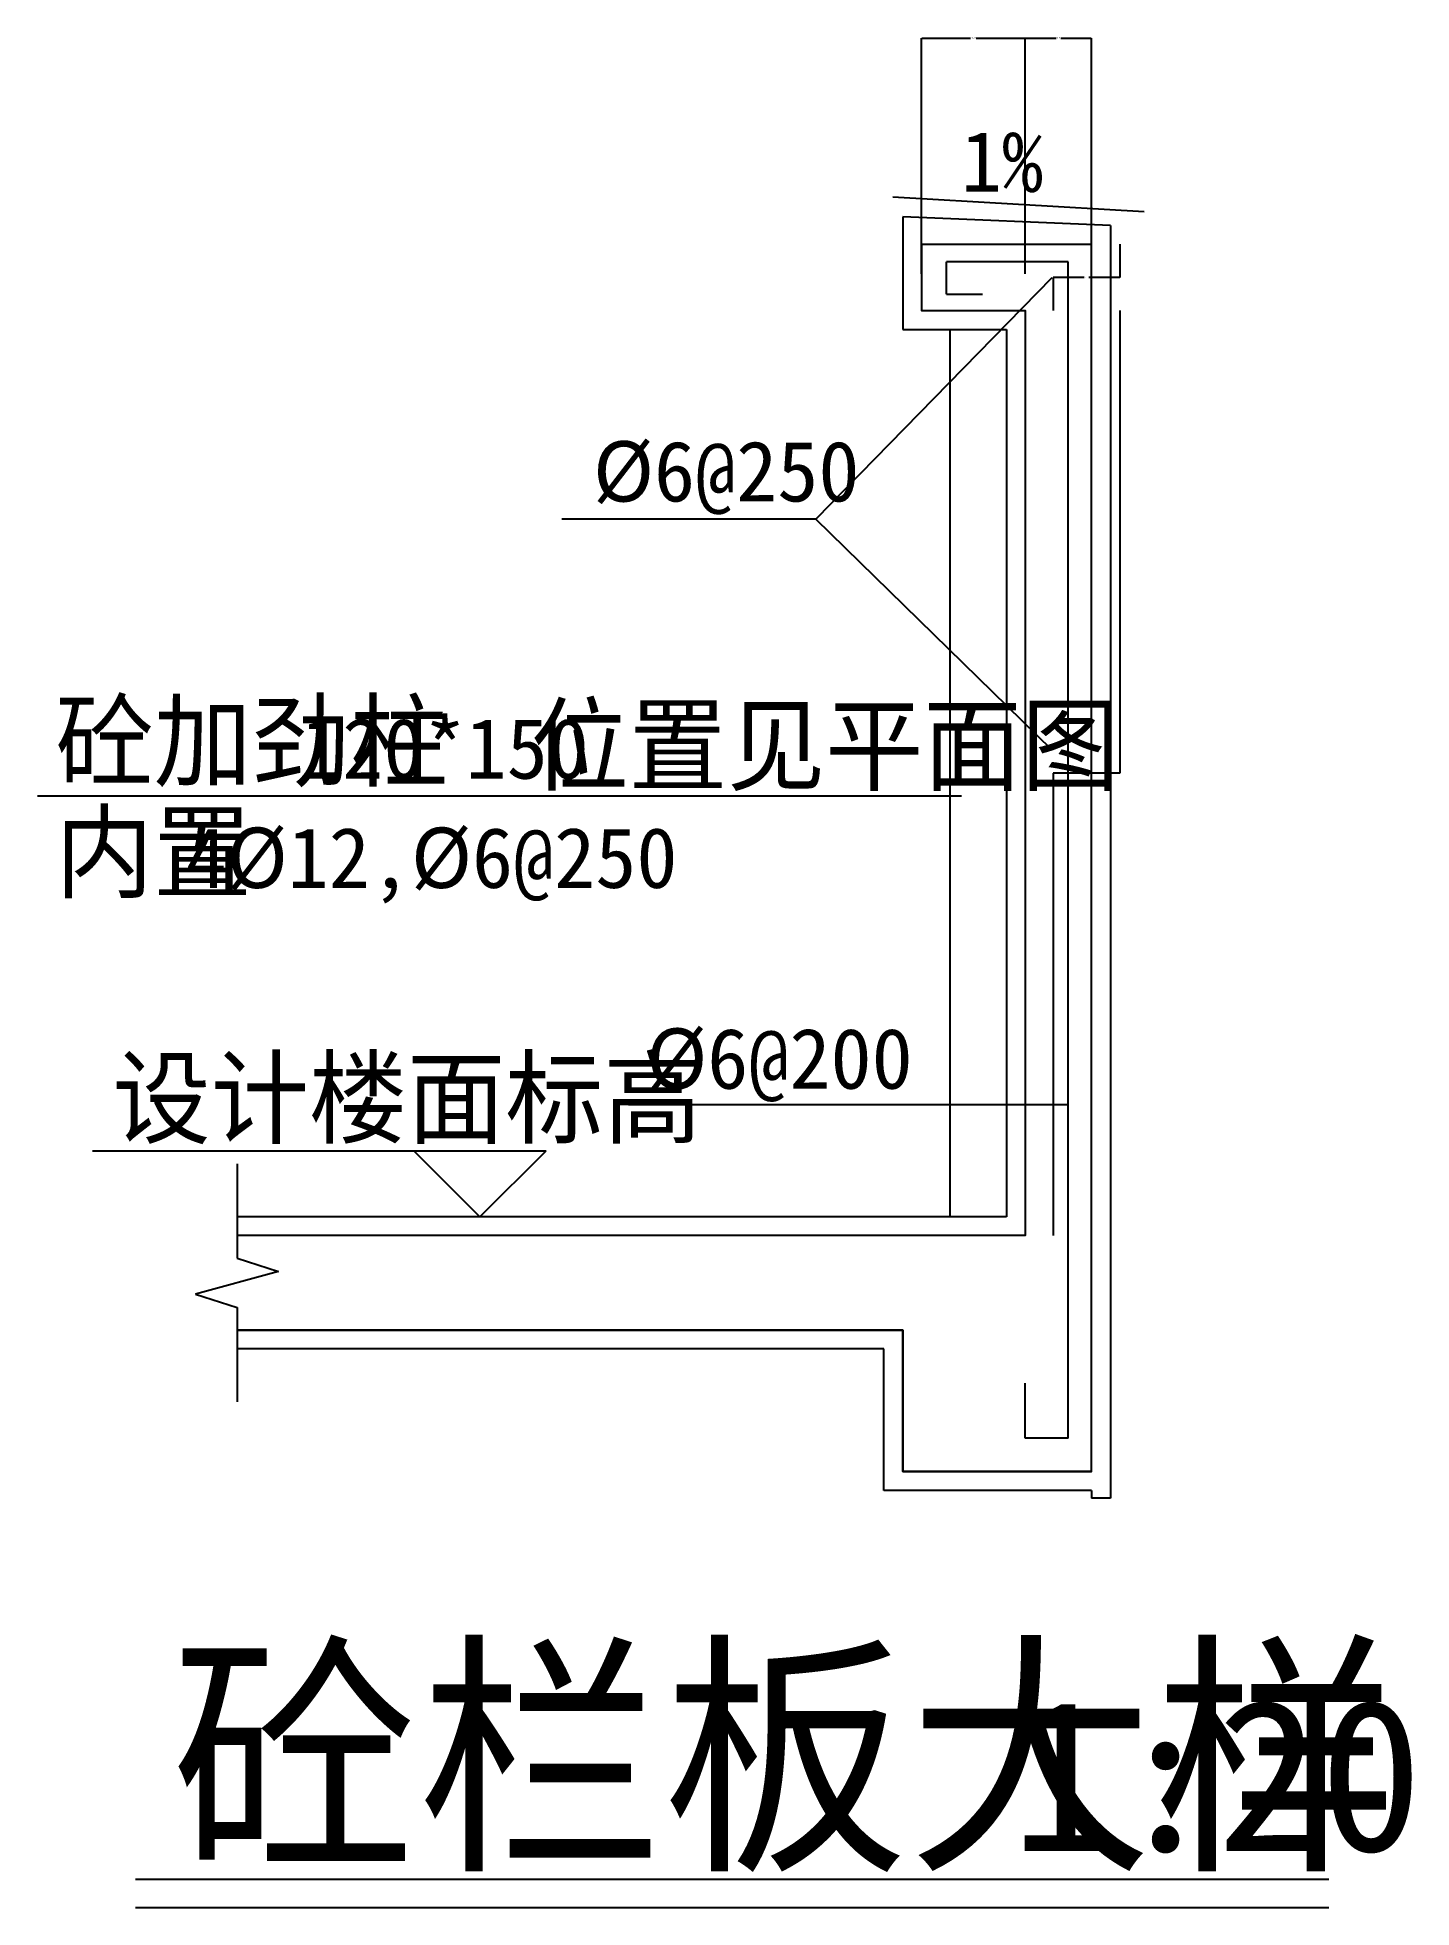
# Model space of a CAD drawing. Header units: metres. Extents: x 6597 to 8052, y 19297 to 21278.
import ezdxf

# ---------------------------------------------------------------- set-up
doc = ezdxf.new("R2010")
doc.units = ezdxf.units.M
for name, color, linetype in [('LINE', 3, 'Continuous'), ('OTHER', 7, 'Continuous'), ('PUB_DIM', 3, 'Continuous'), ('PUB_TEXT', 7, 'Continuous'), ('PUB_WALL', 255, 'Continuous'), ('WALL', 255, 'Continuous')]:
    doc.layers.add(name, color=color, linetype=linetype)
doc.dimstyles.get("Standard").update_dxf_attribs({"dimtxt": 2.5, "dimasz": 2.5, "dimexe": 1.25, "dimexo": 0.625, "dimtad": 1, "dimcen": 2.5, "dimazin": 3, "dimtfac": 1, "dimtmove": 0, "dimatfit": 3})

# ---------------------------------------------------------------- blocks, each defined once
blk = doc.blocks.new('_CLOSEDFILLED')
at = {"color": 0, "linetype": 'BYBLOCK'}
blk.add_solid([(-1, 0.2), (0, 0), (-1, -0.2)], dxfattribs=at)
blk = doc.blocks.new('*D1')
for p, q in [((7533.44, 21027.74), (7533.44, 21277.63)), ((7533.69, 21277.63), (7585.365, 21277.63)), ((7591.365, 21277.63), (7643.04, 21277.63)), ((7643.29, 21027.74), (7643.29, 21277.63))]:
    blk.add_line(p, q)
at = {"layer": 'Defpoints'}
for p in [(7533.44, 21277.63), (7533.44, 21027.74), (7643.29, 21027.74)]:
    blk.add_point(p, dxfattribs=at)
at = {"layer": 'LINE', "xscale": 0.25, "yscale": 0.25, "rotation": 180}
blk.add_blockref('_CLOSEDFILLED', (7533.44, 21277.63), dxfattribs=at)
at = {"layer": 'LINE', "xscale": 0.25, "yscale": 0.25}
blk.add_blockref('_CLOSEDFILLED', (7643.29, 21277.63), dxfattribs=at)
at = {"layer": 'LINE', "insert": (7588.365, 21277.63), "char_height": 1, "attachment_point": 5}
blk.add_mtext('109,85', dxfattribs=at)
blk = doc.blocks.new('*D2')
for p, q in [((7743.34, 20988.84), (7743.34, 20498.84)), ((7705.77, 20498.84), (7672.95, 20498.84)), ((7673.2, 20008.84), (7673.2, 20498.84)), ((7743.59, 20498.84), (7710.77, 20498.84))]:
    blk.add_line(p, q)
at = {"layer": 'Defpoints'}
for p in [(7743.34, 20988.84), (7743.34, 20498.84), (7673.2, 20008.84)]:
    blk.add_point(p, dxfattribs=at)
at = {"layer": 'LINE', "xscale": 0.25, "yscale": 0.25}
blk.add_blockref('_CLOSEDFILLED', (7673.2, 20498.84), dxfattribs=at)
at = {"layer": 'LINE', "xscale": 0.25, "yscale": 0.25, "rotation": 180}
blk.add_blockref('_CLOSEDFILLED', (7743.34, 20498.84), dxfattribs=at)
at = {"layer": 'LINE', "insert": (7708.27, 20498.84), "char_height": 1, "attachment_point": 5}
blk.add_mtext('70,14', dxfattribs=at)
blk = doc.blocks.new('*D3')
for p, q in [((7743.34, 21059.2), (7743.34, 21024.02)), ((7705.77, 21024.02), (7672.95, 21024.02)), ((7673.2, 20988.84), (7673.2, 21024.02)), ((7743.59, 21024.02), (7710.77, 21024.02))]:
    blk.add_line(p, q)
at = {"layer": 'Defpoints'}
for p in [(7743.34, 21059.2), (7743.34, 21024.02), (7673.2, 20988.84)]:
    blk.add_point(p, dxfattribs=at)
at = {"layer": 'LINE', "xscale": 0.25, "yscale": 0.25}
blk.add_blockref('_CLOSEDFILLED', (7673.2, 21024.02), dxfattribs=at)
at = {"layer": 'LINE', "xscale": 0.25, "yscale": 0.25, "rotation": 180}
blk.add_blockref('_CLOSEDFILLED', (7743.34, 21024.02), dxfattribs=at)
at = {"layer": 'LINE', "insert": (7708.27, 21024.02), "char_height": 1, "attachment_point": 5}
blk.add_mtext('70,14', dxfattribs=at)
blk = doc.blocks.new('*D4')
for p, q in [((7643.29, 21027.74), (7643.29, 21277.63)), ((7643.54, 21277.63), (7675.865, 21277.63)), ((7680.865, 21277.63), (7713.19, 21277.63)), ((7713.44, 21027.74), (7713.44, 21277.63))]:
    blk.add_line(p, q)
at = {"layer": 'Defpoints'}
for p in [(7643.29, 21277.63), (7643.29, 21027.74), (7713.44, 21027.74)]:
    blk.add_point(p, dxfattribs=at)
at = {"layer": 'LINE', "xscale": 0.25, "yscale": 0.25, "rotation": 180}
blk.add_blockref('_CLOSEDFILLED', (7643.29, 21277.63), dxfattribs=at)
at = {"layer": 'LINE', "xscale": 0.25, "yscale": 0.25}
blk.add_blockref('_CLOSEDFILLED', (7713.44, 21277.63), dxfattribs=at)
at = {"layer": 'LINE', "insert": (7678.365, 21277.63), "char_height": 1, "attachment_point": 5}
blk.add_mtext('70,15', dxfattribs=at)

msp = doc.modelspace()

# ---------------------------------------------------------------- linework, layer by layer
at = {"layer": 'LINE'}
for p, q in [((7513.44, 21088.35), (7513.44, 20968.84)), ((7733.44, 21078.84), (7513.44, 21088.35)), ((7733.44, 21078.84), (7733.44, 19730.6)), ((7671.23, 21023.4), (7421.3, 20767.76)), ((7688.72, 21040.47), (7559.69, 21040.47)), ((7559.69, 21006.43), (7559.69, 21040.47)), ((7688.72, 19794.25), (7688.72, 21040.47)), ((7559.69, 21006.43), (7597.98, 21006.43)), ((7513.44, 20968.84), (7623.29, 20968.84)), ((7563.44, 20968.84), (7563.44, 20028.84)), ((7623.29, 20968.84), (7623.29, 20028.84)), ((7421.3, 20767.76), (7152.41, 20767.76)), ((7671.23, 20523.4), (7421.3, 20767.76)), ((7623.29, 20028.84), (6808.36, 20028.84)), ((7493.44, 19888.84), (6808.36, 19888.84)), ((7493.44, 19738.84), (7493.44, 19888.84)), ((7643.07, 19794.25), (7643.07, 19852.56)), ((7688.72, 19794.25), (7643.07, 19794.25)), ((7713.44, 19738.84), (7493.44, 19738.84)), ((7713.44, 19738.84), (7713.44, 19730.6)), ((7733.44, 19730.6), (7713.44, 19730.6))]:
    msp.add_line(p, q, dxfattribs=at)
at = {"layer": 'OTHER'}
for p, q in [((6808.36, 20084.84), (6808.36, 19984.84)), ((6808.36, 19984.84), (6852.36, 19970.84)), ((6852.36, 19970.84), (6764.36, 19946.84)), ((6764.36, 19946.84), (6808.36, 19932.84)), ((6808.36, 19932.84), (6808.36, 19832.84))]:
    msp.add_line(p, q, dxfattribs=at)
at = {"layer": 'PUB_DIM'}
for p, q in [((7575.69, 20474.32), (6596.9, 20474.32)), ((7223.03, 20147.82), (7688.72, 20147.82)), ((6655.23, 20098.84), (7135.65, 20098.84)), ((6995.65, 20098.84), (7065.65, 20028.84)), ((7065.65, 20028.84), (7135.65, 20098.84))]:
    msp.add_line(p, q, dxfattribs=at)
msp.add_lwpolyline([(7769.18, 21093.35), (7503.1, 21109.08)], dxfattribs=at)
at = {"layer": 'PUB_TEXT'}
for points in [[(6700.9, 19326.92), (7964.89, 19326.92)], [(6700.9, 19296.92), (7964.89, 19296.92)]]:
    msp.add_lwpolyline(points, dxfattribs=at)
at = {"layer": 'PUB_WALL'}
msp.add_lwpolyline([(6808.36, 19908.84), (7513.44, 19908.84), (7513.44, 19758.84), (7713.44, 19758.84), (7713.44, 20008.84), (7713.44, 21058.84), (7533.44, 21058.84), (7533.44, 20988.84), (7643.29, 20988.84), (7643.29, 20008.84), (6808.36, 20008.84)], dxfattribs=at)
at = {"layer": 'WALL'}
for p, q in [((7713.44, 21058.84), (7533.44, 21058.84)), ((7533.44, 21058.84), (7533.44, 20988.84)), ((7713.44, 19758.84), (7713.44, 21058.84)), ((7533.44, 20988.84), (7643.29, 20988.84)), ((7643.29, 20988.84), (7643.29, 20008.84)), ((7643.29, 20008.84), (6808.36, 20008.84)), ((7513.44, 19908.84), (6808.36, 19908.84)), ((7513.44, 19758.84), (7513.44, 19908.84)), ((7713.44, 19758.84), (7513.44, 19758.84))]:
    msp.add_line(p, q, dxfattribs=at)

# ---------------------------------------------------------------- texts
at = {"layer": 'PUB_DIM'}
msp.add_text('设计楼面标高', height=80, dxfattribs=at).set_placement((6676.48, 20114.76))
at = {"layer": 'PUB_TEXT'}
for s, height, p in [('1%', 64, (7575.12, 21114.85)), ('%%c6@250', 64, (7185.36, 20786.62)), ('砼加劲柱', 80, (6616.09, 20492.94)), ('位置见平面图', 80, (7119.33, 20488.59)), ('120*150', 64, (6876.27, 20492.94)), ('内置', 80, (6615.72, 20375.1)), ('4%%c12,%%c6@250', 64, (6753.82, 20377.21)), ('%%c6@200', 64, (7241.76, 20164.45)), ('砼栏板大样 ', 200, (6739.05, 19356.92)), ('1:20', 160, (7628.63, 19356.92))]:
    msp.add_text(s, height=height, dxfattribs=at).set_placement(p)

# ---------------------------------------------------------------- dimensions: what is measured, and where the dimension line sits
at = {"layer": 'LINE'}
for base, p1, p2, picture, middle in [((7533.44, 21277.63), (7533.44, 21027.74), (7643.29, 21027.74), '*D1', (7588.365, 21277.63)), ((7643.29, 21277.63), (7643.29, 21027.74), (7713.44, 21027.74), '*D4', (7678.365, 21277.63)), ((7743.34, 21024.02), (7743.34, 21059.2), (7673.2, 20988.84), '*D3', (7708.27, 21024.02)), ((7743.34, 20498.84), (7743.34, 20988.84), (7673.2, 20008.84), '*D2', (7708.27, 20498.84))]:
    dim = msp.add_linear_dim(base=base, p1=p1, p2=p2, dimstyle='Standard', dxfattribs=at)
    dim.commit()
    dim.dimension.update_dxf_attribs({"geometry": picture, "text_midpoint": middle})

doc.saveas('drawing.dxf')
